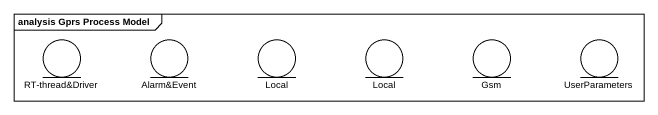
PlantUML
@startuml
mainframe analysis Gprs Process Model
entity "RT-thread&Driver" as RT_thread_Driver
entity "Alarm&Event" as Alarm_Event
entity Local
entity "Local" as Local_2
entity Gsm
entity UserParameters
@enduml
